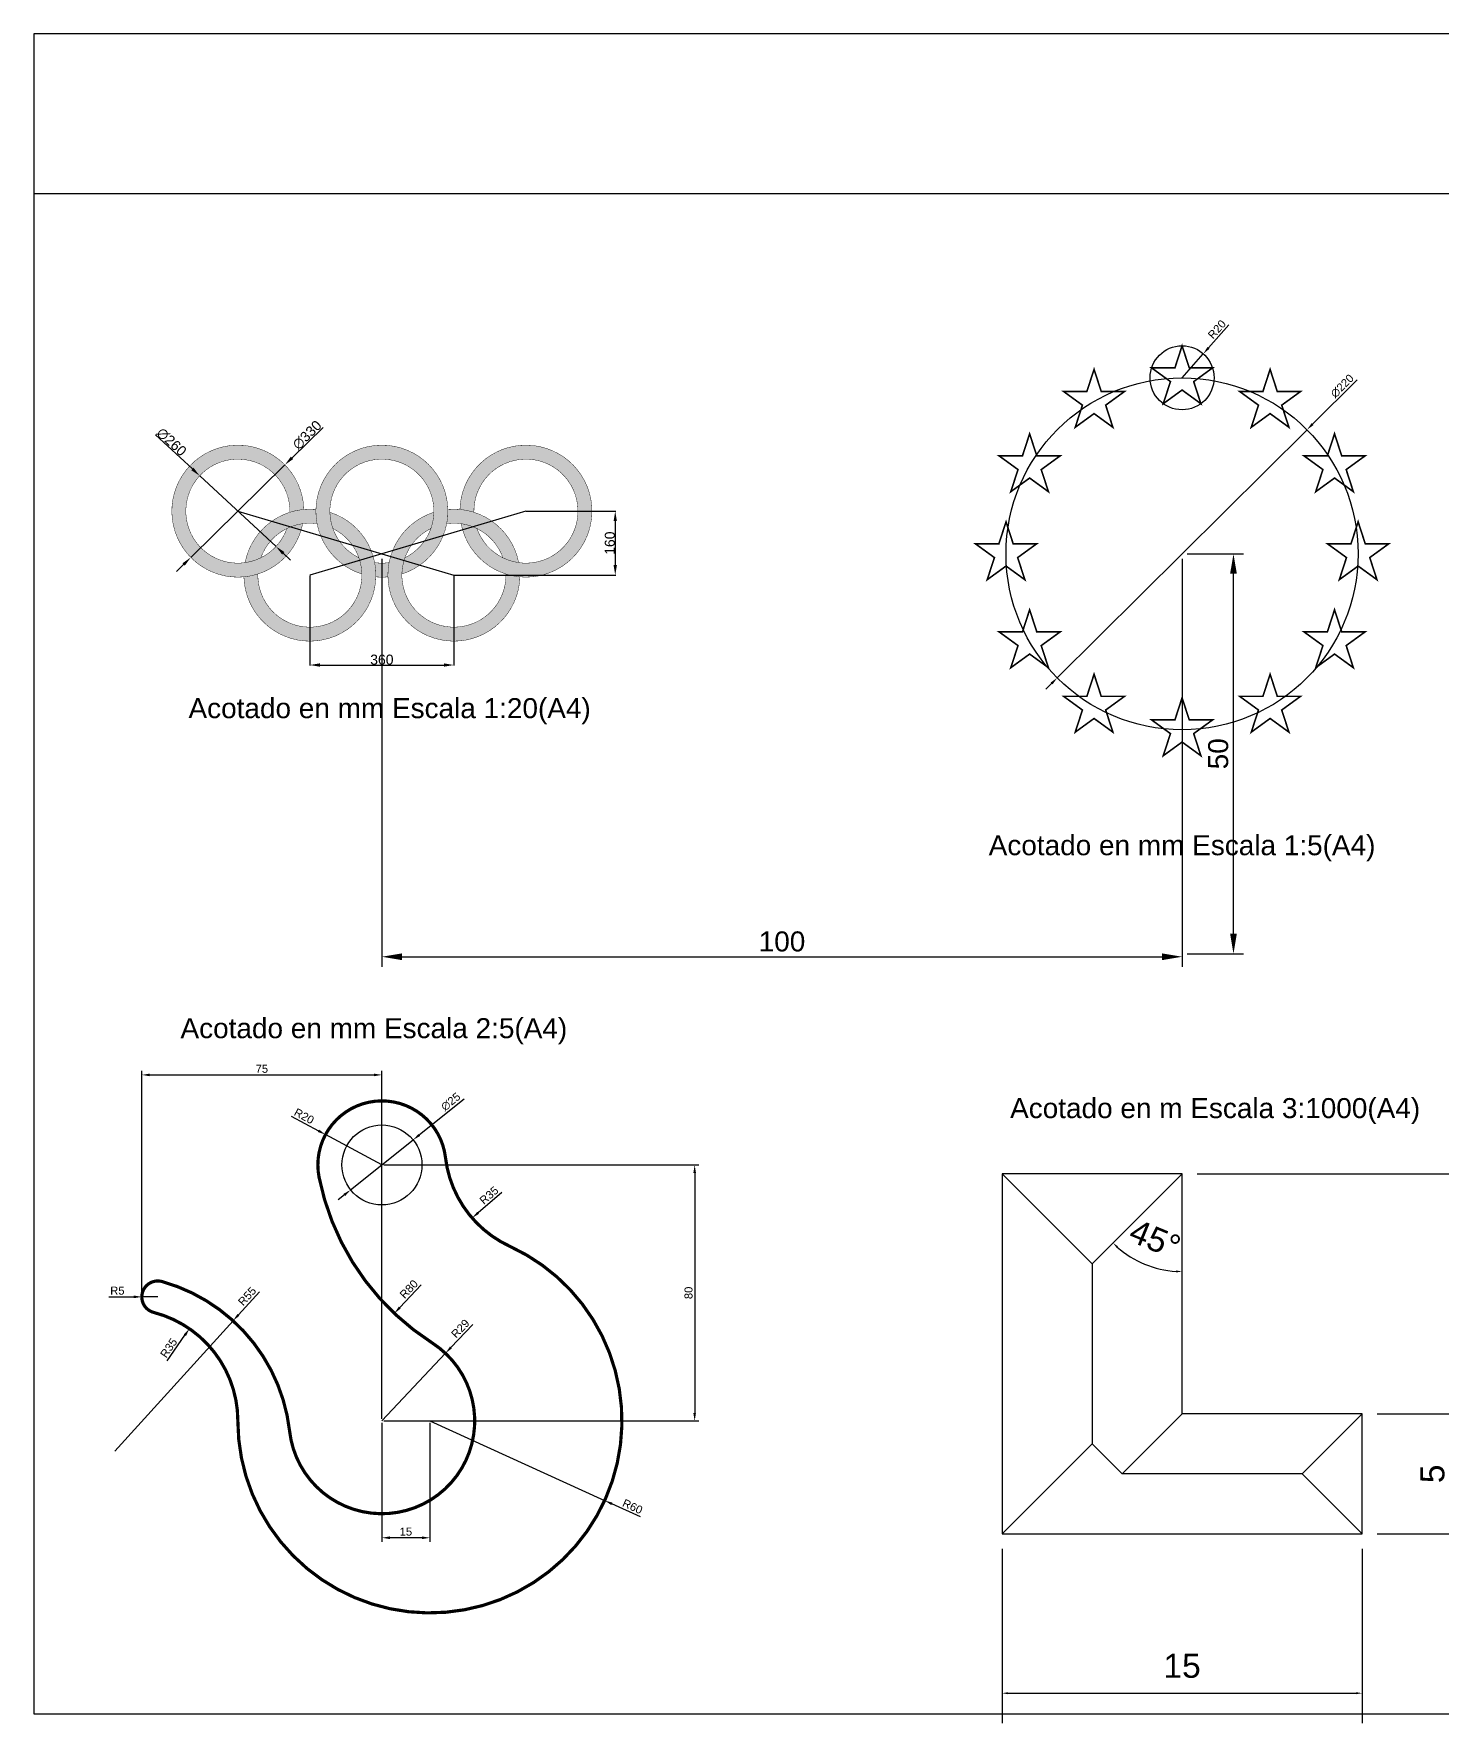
# Model space of a CAD drawing. Header units: millimetres. Extents: x 1898 to 2195, y 1137 to 1348.
# Drawn here: x 1897.7 to 2073.7, y 1136.6 to 1347.7 of the extents above; entities that cross this region are included whole.
import ezdxf

# ---------------------------------------------------------------- set-up
doc = ezdxf.new("R2010")
doc.units = ezdxf.units.MM
doc.layers.add('cotas', color=252, linetype='Continuous')
doc.styles.get("Standard").update_dxf_attribs({"font": 'arial.ttf'})
doc.dimstyles.new('ISO-25', dxfattribs={"dimtxt": 2.5, "dimasz": 2.5, "dimexe": 1.25, "dimexo": 0.625, "dimtad": 1, "dimtxsty": 'Standard', "dimcen": 2.5, "dimadec": 0, "dimazin": 0, "dimtfac": 1, "dimtmove": 0, "dimatfit": 3, "dimfxl": 1, "dimarcsym": 0})

# ---------------------------------------------------------------- blocks, each defined once
blk = doc.blocks.new('*D133')
at = {"layer": 'cotas', "color": 0, "lineweight": -2, "transparency": 16777216}
for p, q in [((3111.8, 1485.6), (3099.2, 1471.2)), ((3082.6, 1452.4), (3095.9, 1467.4))]:
    blk.add_line(p, q, dxfattribs=at)
at = {"layer": 'cotas', "color": 0, "transparency": 16777216}
blk.add_solid([(3098.5, 1471.7), (3099.8, 1470.6), (3095.9, 1467.4)], dxfattribs=at)
at = {"layer": 'Defpoints', "color": 0, "transparency": 16777216}
for p in [(3095.9, 1467.4), (3082.6, 1452.4)]:
    blk.add_point(p, dxfattribs=at)
at = {"layer": 'cotas', "color": 0, "transparency": 16777216, "insert": (3104.4, 1482.7), "char_height": 5, "attachment_point": 5, "rotation": 48.644}
blk.add_mtext('R20', dxfattribs=at)
blk = doc.blocks.new('*D134')
at = {"layer": 'cotas', "color": 0, "lineweight": -2, "transparency": 16777216}
for p, q in [((3192, 1451.2), (3164.2, 1423.5)), ((3004.6, 1264.9), (3160.7, 1420)), ((3001.1, 1261.4), (2997.5, 1257.8))]:
    blk.add_line(p, q, dxfattribs=at)
at = {"layer": 'cotas', "color": 0, "transparency": 16777216}
for points in [[(3163.6, 1424.1), (3164.8, 1422.9), (3160.7, 1420)], [(3000.5, 1262), (3001.7, 1260.8), (3004.6, 1264.9)]]:
    blk.add_solid(points, dxfattribs=at)
at = {"layer": 'Defpoints', "color": 0, "transparency": 16777216}
for p in [(3160.7, 1420), (3004.6, 1264.9)]:
    blk.add_point(p, dxfattribs=at)
at = {"layer": 'cotas', "color": 0, "transparency": 16777216, "insert": (3182.7, 1447.3), "char_height": 5, "attachment_point": 5, "rotation": 44.824}
blk.add_mtext('∅220', dxfattribs=at)
blk = doc.blocks.new('*D98')
at = {"layer": 'cotas', "color": 0, "lineweight": -2, "transparency": 16777216}
for p, q in [((2173.1, 1793.4), (2397, 1793.4)), ((2395.7, 1768.4), (2395.7, 1658.4)), ((1993.1, 1633.4), (2397, 1633.4))]:
    blk.add_line(p, q, dxfattribs=at)
at = {"layer": 'cotas', "color": 0, "transparency": 16777216}
for points in [[(2391.5, 1768.4), (2399.9, 1768.4), (2395.7, 1793.4)], [(2391.5, 1658.4), (2399.9, 1658.4), (2395.7, 1633.4)]]:
    blk.add_solid(points, dxfattribs=at)
at = {"layer": 'Defpoints', "color": 0, "transparency": 16777216}
for p in [(2172.4, 1793.4), (1992.4, 1633.4), (2395.7, 1633.4)]:
    blk.add_point(p, dxfattribs=at)
at = {"layer": 'cotas', "color": 0, "transparency": 16777216, "insert": (2382.3, 1713.4), "char_height": 25, "attachment_point": 5, "rotation": 90}
blk.add_mtext('160', dxfattribs=at)
blk = doc.blocks.new('*D99')
at = {"layer": 'cotas', "color": 0, "lineweight": -2, "transparency": 16777216}
for p, q in [((1632.4, 1632.8), (1632.4, 1407.5)), ((1992.4, 1632.8), (1992.4, 1407.5)), ((1657.4, 1408.7), (1967.4, 1408.7))]:
    blk.add_line(p, q, dxfattribs=at)
at = {"layer": 'cotas', "color": 0, "transparency": 16777216}
for points in [[(1657.4, 1412.9), (1657.4, 1404.6), (1632.4, 1408.7)], [(1967.4, 1412.9), (1967.4, 1404.6), (1992.4, 1408.7)]]:
    blk.add_solid(points, dxfattribs=at)
at = {"layer": 'Defpoints', "color": 0, "transparency": 16777216}
for p in [(1632.4, 1633.4), (1992.4, 1633.4), (1992.4, 1408.7)]:
    blk.add_point(p, dxfattribs=at)
at = {"layer": 'cotas', "color": 0, "transparency": 16777216, "insert": (1812.4, 1422.1), "char_height": 25, "attachment_point": 5}
blk.add_mtext('360', dxfattribs=at)
blk = doc.blocks.new('*D100')
at = {"layer": 'cotas', "color": 0, "lineweight": -2, "transparency": 16777216}
for p, q in [((1246.5, 1984.4), (1338.8, 1898.8)), ((1547.8, 1705), (1357.1, 1881.8)), ((1566.1, 1688), (1584.4, 1671.1))]:
    blk.add_line(p, q, dxfattribs=at)
at = {"layer": 'cotas', "color": 0, "transparency": 16777216}
for points in [[(1341.6, 1901.9), (1335.9, 1895.8), (1357.1, 1881.8)], [(1568.9, 1691.1), (1563.3, 1685), (1547.8, 1705)]]:
    blk.add_solid(points, dxfattribs=at)
at = {"layer": 'Defpoints', "color": 0, "transparency": 16777216}
for p in [(1357.1, 1881.8), (1547.8, 1705)]:
    blk.add_point(p, dxfattribs=at)
at = {"layer": 'cotas', "color": 0, "transparency": 16777216, "insert": (1286.7, 1966.3), "char_height": 25, "attachment_point": 5, "rotation": 317.1618}
blk.add_mtext('∅260', dxfattribs=at)
blk = doc.blocks.new('*D101')
at = {"layer": 'cotas', "color": 0, "lineweight": -2, "transparency": 16777216}
for p, q in [((1665.3, 2002.9), (1587.9, 1926.7)), ((1334.8, 1677.7), (1570, 1909.2)), ((1317, 1660.2), (1299.2, 1642.6))]:
    blk.add_line(p, q, dxfattribs=at)
at = {"layer": 'cotas', "color": 0, "transparency": 16777216}
for points in [[(1584.9, 1929.7), (1590.8, 1923.7), (1570, 1909.2)], [(1314.1, 1663.1), (1319.9, 1657.2), (1334.8, 1677.7)]]:
    blk.add_solid(points, dxfattribs=at)
at = {"layer": 'Defpoints', "color": 0, "transparency": 16777216}
for p in [(1570, 1909.2), (1334.8, 1677.7)]:
    blk.add_point(p, dxfattribs=at)
at = {"layer": 'cotas', "color": 0, "transparency": 16777216, "insert": (1625.6, 1983.6), "char_height": 25, "attachment_point": 5, "rotation": 44.5439}
blk.add_mtext('∅330', dxfattribs=at)
blk = doc.blocks.new('*D91')
at = {"layer": 'cotas', "color": 0, "lineweight": -2, "transparency": 16777216}
for p, q in [((2261.274, 1250.764), (2265.966, 1250.764)), ((2264.716, 1250.514), (2264.716, 1246.014)), ((2261.274, 1245.764), (2265.966, 1245.764))]:
    blk.add_line(p, q, dxfattribs=at)
at = {"layer": 'cotas', "color": 0, "transparency": 16777216}
for points in [[(2264.675, 1250.514), (2264.758, 1250.514), (2264.716, 1250.764)], [(2264.675, 1246.014), (2264.758, 1246.014), (2264.716, 1245.764)]]:
    blk.add_solid(points, dxfattribs=at)
at = {"layer": 'Defpoints', "color": 0, "transparency": 16777216}
for p in [(2260.649, 1250.764), (2260.649, 1245.764), (2264.716, 1245.764)]:
    blk.add_point(p, dxfattribs=at)
at = {"layer": 'cotas', "color": 0, "transparency": 16777216, "insert": (2263.583, 1248.264), "char_height": 1, "attachment_point": 5, "rotation": 90}
blk.add_mtext('5', dxfattribs=at)
blk = doc.blocks.new('*D92')
at = {"layer": 'cotas', "color": 0, "lineweight": -2, "transparency": 16777216}
for p, q in [((2253.774, 1260.764), (2271.755, 1260.764)), ((2270.505, 1246.014), (2270.505, 1260.514)), ((2261.274, 1245.764), (2271.755, 1245.764))]:
    blk.add_line(p, q, dxfattribs=at)
at = {"layer": 'cotas', "color": 0, "transparency": 16777216}
for points in [[(2270.464, 1260.514), (2270.547, 1260.514), (2270.505, 1260.764)], [(2270.464, 1246.014), (2270.547, 1246.014), (2270.505, 1245.764)]]:
    blk.add_solid(points, dxfattribs=at)
at = {"layer": 'Defpoints', "color": 0, "transparency": 16777216}
for p in [(2253.149, 1260.764), (2270.505, 1260.764), (2260.649, 1245.764)]:
    blk.add_point(p, dxfattribs=at)
at = {"layer": 'cotas', "color": 0, "transparency": 16777216, "insert": (2269.37, 1253.264), "char_height": 1, "attachment_point": 5, "rotation": 90}
blk.add_mtext('15', dxfattribs=at)
blk = doc.blocks.new('*D93')
at = {"layer": 'cotas', "color": 0, "lineweight": -2, "transparency": 16777216}
for p, q in [((2245.649, 1245.139), (2245.649, 1237.875)), ((2260.649, 1245.139), (2260.649, 1237.875)), ((2245.899, 1239.125), (2260.399, 1239.125))]:
    blk.add_line(p, q, dxfattribs=at)
at = {"layer": 'cotas', "color": 0, "transparency": 16777216}
for points in [[(2245.899, 1239.167), (2245.899, 1239.083), (2245.649, 1239.125)], [(2260.399, 1239.167), (2260.399, 1239.083), (2260.649, 1239.125)]]:
    blk.add_solid(points, dxfattribs=at)
at = {"layer": 'Defpoints', "color": 0, "transparency": 16777216}
for p in [(2245.649, 1245.764), (2260.649, 1245.764), (2260.649, 1239.125)]:
    blk.add_point(p, dxfattribs=at)
at = {"layer": 'cotas', "color": 0, "transparency": 16777216, "insert": (2253.149, 1240.261), "char_height": 1, "attachment_point": 5}
blk.add_mtext('15', dxfattribs=at)
blk = doc.blocks.new('*D94')
at = {"layer": 'cotas', "color": 0, "lineweight": -2, "transparency": 16777216}
blk.add_arc((2253.149, 1260.764), 4.073, 228.51693, 266.48307, dxfattribs=at)
at = {"layer": 'cotas', "color": 0, "transparency": 16777216}
for points in [[(2250.423, 1257.682), (2250.48, 1257.743), (2250.269, 1257.884)], [(2252.901, 1256.74), (2252.898, 1256.657), (2253.149, 1256.691)]]:
    blk.add_solid(points, dxfattribs=at)
at = {"layer": 'Defpoints', "color": 0, "transparency": 16777216}
for p in [(2253.149, 1260.764), (2253.149, 1260.764), (2251.113, 1257.236), (2249.399, 1257.014), (2253.149, 1250.764)]:
    blk.add_point(p, dxfattribs=at)
at = {"layer": 'cotas', "color": 0, "transparency": 16777216, "insert": (2252.024, 1258.048), "char_height": 1, "attachment_point": 5, "rotation": 337.5}
blk.add_mtext('45°', dxfattribs=at)
blk = doc.blocks.new('*D107')
at = {"layer": 'cotas', "color": 0, "lineweight": -2, "transparency": 16777216}
for p, q in [((3102.07, 1978.48), (3200.42, 1978.48)), ((3199.17, 1975.98), (3199.17, 1900.98)), ((3102.07, 1898.48), (3200.42, 1898.48))]:
    blk.add_line(p, q, dxfattribs=at)
at = {"layer": 'cotas', "color": 0, "transparency": 16777216}
for points in [[(3198.75, 1975.98), (3199.58, 1975.98), (3199.17, 1978.48)], [(3198.75, 1900.98), (3199.58, 1900.98), (3199.17, 1898.48)]]:
    blk.add_solid(points, dxfattribs=at)
at = {"layer": 'Defpoints', "color": 0, "transparency": 16777216}
for p in [(3101.45, 1978.48), (3101.45, 1898.48), (3199.17, 1898.48)]:
    blk.add_point(p, dxfattribs=at)
at = {"layer": 'cotas', "color": 0, "transparency": 16777216, "insert": (3197.26, 1938.48), "char_height": 2.5, "attachment_point": 5, "rotation": 90}
blk.add_mtext('80', dxfattribs=at)
blk = doc.blocks.new('*D108')
at = {"layer": 'cotas', "color": 0, "lineweight": -2, "transparency": 16777216}
for p, q in [((3101.45, 1897.85), (3101.45, 1860.71)), ((3116.45, 1897.85), (3116.45, 1860.71)), ((3113.95, 1861.96), (3103.95, 1861.96))]:
    blk.add_line(p, q, dxfattribs=at)
at = {"layer": 'cotas', "color": 0, "transparency": 16777216}
for points in [[(3103.95, 1862.38), (3103.95, 1861.54), (3101.45, 1861.96)], [(3113.95, 1862.38), (3113.95, 1861.54), (3116.45, 1861.96)]]:
    blk.add_solid(points, dxfattribs=at)
at = {"layer": 'Defpoints', "color": 0, "transparency": 16777216}
for p in [(3101.45, 1898.48), (3116.45, 1898.48), (3101.45, 1861.96)]:
    blk.add_point(p, dxfattribs=at)
at = {"layer": 'cotas', "color": 0, "transparency": 16777216, "insert": (3108.95, 1863.86), "char_height": 2.5, "attachment_point": 5}
blk.add_mtext('15', dxfattribs=at)
blk = doc.blocks.new('*D109')
at = {"layer": 'cotas', "color": 0, "lineweight": -2, "transparency": 16777216}
for p, q in [((3026.45, 1937.83), (3026.45, 2007.85)), ((3028.95, 2006.6), (3098.95, 2006.6)), ((3101.45, 1899.1), (3101.45, 2007.85))]:
    blk.add_line(p, q, dxfattribs=at)
at = {"layer": 'cotas', "color": 0, "transparency": 16777216}
for points in [[(3028.95, 2007.01), (3028.95, 2006.18), (3026.45, 2006.6)], [(3098.95, 2007.01), (3098.95, 2006.18), (3101.45, 2006.6)]]:
    blk.add_solid(points, dxfattribs=at)
at = {"layer": 'Defpoints', "color": 0, "transparency": 16777216}
for p in [(3101.45, 2006.6), (3026.45, 1937.21), (3101.45, 1898.48)]:
    blk.add_point(p, dxfattribs=at)
at = {"layer": 'cotas', "color": 0, "transparency": 16777216, "insert": (3063.95, 2008.49), "char_height": 2.5, "attachment_point": 5}
blk.add_mtext('75', dxfattribs=at)
blk = doc.blocks.new('*D110')
at = {"layer": 'cotas', "color": 0, "lineweight": -2, "transparency": 16777216}
for p, q in [((3129.82, 1928.65), (3123.03, 1921.42)), ((3101.45, 1898.48), (3121.31, 1919.6))]:
    blk.add_line(p, q, dxfattribs=at)
at = {"layer": 'cotas', "color": 0, "transparency": 16777216}
blk.add_solid([(3122.72, 1921.71), (3123.33, 1921.14), (3121.31, 1919.6)], dxfattribs=at)
at = {"layer": 'Defpoints', "color": 0, "transparency": 16777216}
for p in [(3121.31, 1919.6), (3101.45, 1898.48)]:
    blk.add_point(p, dxfattribs=at)
at = {"layer": 'cotas', "color": 0, "transparency": 16777216, "insert": (3125.96, 1927.32), "char_height": 2.5, "attachment_point": 5, "rotation": 46.7591}
blk.add_mtext('R29', dxfattribs=at)
blk = doc.blocks.new('*D111')
at = {"layer": 'cotas', "color": 0, "lineweight": -2, "transparency": 16777216}
for p, q in [((3116.45, 1898.48), (3171.04, 1873.59)), ((3182.25, 1868.48), (3173.32, 1872.55))]:
    blk.add_line(p, q, dxfattribs=at)
at = {"layer": 'cotas', "color": 0, "transparency": 16777216}
blk.add_solid([(3173.49, 1872.93), (3173.14, 1872.17), (3171.04, 1873.59)], dxfattribs=at)
at = {"layer": 'Defpoints', "color": 0, "transparency": 16777216}
for p in [(3116.45, 1898.48), (3171.04, 1873.59)]:
    blk.add_point(p, dxfattribs=at)
at = {"layer": 'cotas', "color": 0, "transparency": 16777216, "insert": (3179.76, 1871.71), "char_height": 2.5, "attachment_point": 5, "rotation": 335.4955}
blk.add_mtext('R60', dxfattribs=at)
blk = doc.blocks.new('*D112')
at = {"layer": 'cotas', "color": 0, "lineweight": -2, "transparency": 16777216}
blk.add_line((3113.73, 1940.96), (3107.06, 1933.9), dxfattribs=at)
at = {"layer": 'cotas', "color": 0, "transparency": 16777216}
blk.add_solid([(3106.75, 1934.19), (3107.36, 1933.61), (3105.34, 1932.08)], dxfattribs=at)
at = {"layer": 'Defpoints', "color": 0, "transparency": 16777216}
for p in [(3160.28, 1990.23), (3105.34, 1932.08)]:
    blk.add_point(p, dxfattribs=at)
at = {"layer": 'cotas', "color": 0, "transparency": 16777216, "insert": (3109.87, 1939.65), "char_height": 2.5, "attachment_point": 5, "rotation": 46.6239}
blk.add_mtext('R80', dxfattribs=at)
blk = doc.blocks.new('*D113')
at = {"layer": 'cotas', "color": 0, "lineweight": -2, "transparency": 16777216}
blk.add_line((3138.89, 1969.9), (3131.53, 1963.52), dxfattribs=at)
at = {"layer": 'cotas', "color": 0, "transparency": 16777216}
blk.add_solid([(3131.26, 1963.83), (3131.8, 1963.2), (3129.64, 1961.88)], dxfattribs=at)
at = {"layer": 'Defpoints', "color": 0, "transparency": 16777216}
for p in [(3156.08, 1984.81), (3129.64, 1961.88)]:
    blk.add_point(p, dxfattribs=at)
at = {"layer": 'cotas', "color": 0, "transparency": 16777216, "insert": (3134.91, 1968.96), "char_height": 2.5, "attachment_point": 5, "rotation": 40.9438}
blk.add_mtext('R35', dxfattribs=at)
blk = doc.blocks.new('*D114')
at = {"layer": 'cotas', "color": 0, "lineweight": -2, "transparency": 16777216}
blk.add_line((3034.37, 1917.21), (3039.9, 1925.23), dxfattribs=at)
at = {"layer": 'cotas', "color": 0, "transparency": 16777216}
blk.add_solid([(3039.56, 1925.46), (3040.24, 1924.99), (3041.32, 1927.29)], dxfattribs=at)
at = {"layer": 'Defpoints', "color": 0, "transparency": 16777216}
for p in [(3041.32, 1927.29), (3021.45, 1898.48)]:
    blk.add_point(p, dxfattribs=at)
at = {"layer": 'cotas', "color": 0, "transparency": 16777216, "insert": (3034.86, 1921.27), "char_height": 2.5, "attachment_point": 5, "rotation": 55.4001}
blk.add_mtext('R35', dxfattribs=at)
blk = doc.blocks.new('*D115')
at = {"layer": 'cotas', "color": 0, "lineweight": -2, "transparency": 16777216}
for p, q in [((3063.18, 1938.83), (3056.63, 1931.62)), ((3017.98, 1889.05), (3054.95, 1929.77))]:
    blk.add_line(p, q, dxfattribs=at)
at = {"layer": 'cotas', "color": 0, "transparency": 16777216}
blk.add_solid([(3056.33, 1931.9), (3056.94, 1931.34), (3054.95, 1929.77)], dxfattribs=at)
at = {"layer": 'Defpoints', "color": 0, "transparency": 16777216}
for p in [(3054.95, 1929.77), (3017.98, 1889.05)]:
    blk.add_point(p, dxfattribs=at)
at = {"layer": 'cotas', "color": 0, "transparency": 16777216, "insert": (3059.35, 1937.43), "char_height": 2.5, "attachment_point": 5, "rotation": 47.7547}
blk.add_mtext('R55', dxfattribs=at)
blk = doc.blocks.new('*D116')
at = {"layer": 'cotas', "color": 0, "lineweight": -2, "transparency": 16777216}
for p, q in [((3016.15, 1937.29), (3023.95, 1937.25)), ((3031.45, 1937.21), (3026.45, 1937.23))]:
    blk.add_line(p, q, dxfattribs=at)
at = {"layer": 'cotas', "color": 0, "transparency": 16777216}
blk.add_solid([(3023.95, 1937.66), (3023.94, 1936.83), (3026.45, 1937.23)], dxfattribs=at)
at = {"layer": 'Defpoints', "color": 0, "transparency": 16777216}
for p in [(3026.45, 1937.23), (3031.45, 1937.21)]:
    blk.add_point(p, dxfattribs=at)
at = {"layer": 'cotas', "color": 0, "transparency": 16777216, "insert": (3018.81, 1939.17), "char_height": 2.5, "attachment_point": 5, "rotation": 359.6859}
blk.add_mtext('R5', dxfattribs=at)
blk = doc.blocks.new('*D117')
at = {"layer": 'cotas', "color": 0, "lineweight": -2, "transparency": 16777216}
for p, q in [((3127.15, 1999.04), (3113.16, 1987.85)), ((3091.69, 1970.67), (3111.21, 1986.28)), ((3089.73, 1969.1), (3087.78, 1967.54))]:
    blk.add_line(p, q, dxfattribs=at)
at = {"layer": 'cotas', "color": 0, "transparency": 16777216}
for points in [[(3112.9, 1988.17), (3113.42, 1987.52), (3111.21, 1986.28)], [(3089.47, 1969.43), (3089.99, 1968.78), (3091.69, 1970.67)]]:
    blk.add_solid(points, dxfattribs=at)
at = {"layer": 'Defpoints', "color": 0, "transparency": 16777216}
for p in [(3111.21, 1986.28), (3091.69, 1970.67)]:
    blk.add_point(p, dxfattribs=at)
at = {"layer": 'cotas', "color": 0, "transparency": 16777216, "insert": (3122.96, 1998.21), "char_height": 2.5, "attachment_point": 5, "rotation": 38.6629}
blk.add_mtext('∅25', dxfattribs=at)
blk = doc.blocks.new('*D118')
at = {"layer": 'cotas', "color": 0, "lineweight": -2, "transparency": 16777216}
for p, q in [((3073.08, 1993.74), (3081.63, 1989.13)), ((3101.45, 1978.48), (3083.83, 1987.95))]:
    blk.add_line(p, q, dxfattribs=at)
at = {"layer": 'cotas', "color": 0, "transparency": 16777216}
blk.add_solid([(3081.83, 1989.5), (3081.43, 1988.77), (3083.83, 1987.95)], dxfattribs=at)
at = {"layer": 'Defpoints', "color": 0, "transparency": 16777216}
for p in [(3083.83, 1987.95), (3101.45, 1978.48)]:
    blk.add_point(p, dxfattribs=at)
at = {"layer": 'cotas', "color": 0, "transparency": 16777216, "insert": (3077.15, 1993.7), "char_height": 2.5, "attachment_point": 5, "rotation": 331.7219}
blk.add_mtext('R20', dxfattribs=at)
blk = doc.blocks.new('*D95')
at = {"color": 0, "lineweight": -2, "transparency": 16777216}
for p, q in [((1941.19, 1282.11), (1941.19, 1231.12)), ((2041.19, 1282.11), (2041.19, 1231.12)), ((1943.69, 1232.37), (2038.69, 1232.37))]:
    blk.add_line(p, q, dxfattribs=at)
at = {"color": 0, "transparency": 16777216}
for points in [[(1943.69, 1232.79), (1943.69, 1231.95), (1941.19, 1232.37)], [(2038.69, 1232.79), (2038.69, 1231.95), (2041.19, 1232.37)]]:
    blk.add_solid(points, dxfattribs=at)
at = {"layer": 'Defpoints', "color": 0, "transparency": 16777216}
for p in [(1941.19, 1282.74), (2041.19, 1282.74), (2041.19, 1232.37)]:
    blk.add_point(p, dxfattribs=at)
at = {"color": 0, "transparency": 16777216, "insert": (1991.19, 1234.27), "char_height": 2.5, "attachment_point": 5}
blk.add_mtext('100', dxfattribs=at)
blk = doc.blocks.new('*D96')
at = {"color": 0, "lineweight": -2, "transparency": 16777216}
for p, q in [((2041.81, 1282.74), (2048.86, 1282.74)), ((2047.61, 1235.24), (2047.61, 1280.24)), ((2041.81, 1232.74), (2048.86, 1232.74))]:
    blk.add_line(p, q, dxfattribs=at)
at = {"color": 0, "transparency": 16777216}
for points in [[(2047.19, 1280.24), (2048.03, 1280.24), (2047.61, 1282.74)], [(2047.19, 1235.24), (2048.03, 1235.24), (2047.61, 1232.74)]]:
    blk.add_solid(points, dxfattribs=at)
at = {"layer": 'Defpoints', "color": 0, "transparency": 16777216}
for p in [(2041.19, 1282.74), (2047.61, 1282.74), (2041.19, 1232.74)]:
    blk.add_point(p, dxfattribs=at)
at = {"color": 0, "transparency": 16777216, "insert": (2045.71, 1257.74), "char_height": 2.5, "attachment_point": 5, "rotation": 90}
blk.add_mtext('50', dxfattribs=at)
blk = doc.blocks.new('banderaue')
at = {"const_width": 1}
for points in [[(3082.638, 1472.426), (3078.147, 1458.607), (3063.617, 1458.607), (3075.372, 1450.066), (3070.882, 1436.246), (3082.638, 1444.787), (3094.393, 1436.246), (3089.903, 1450.066), (3101.659, 1458.607), (3087.128, 1458.607), (3082.638, 1472.426)], [(3027.638, 1457.689), (3023.147, 1443.869), (3008.617, 1443.869), (3020.372, 1435.328), (3015.882, 1421.509), (3027.638, 1430.05), (3039.393, 1421.509), (3034.903, 1435.328), (3046.659, 1443.869), (3032.128, 1443.869), (3027.638, 1457.689)], [(3137.638, 1457.689), (3133.147, 1443.869), (3118.617, 1443.869), (3130.372, 1435.328), (3125.882, 1421.509), (3137.638, 1430.05), (3149.393, 1421.509), (3144.903, 1435.328), (3156.659, 1443.869), (3142.128, 1443.869), (3137.638, 1457.689)], [(2987.375, 1417.426), (2982.885, 1403.607), (2968.354, 1403.607), (2980.11, 1395.066), (2975.619, 1381.246), (2987.375, 1389.787), (2999.131, 1381.246), (2994.64, 1395.066), (3006.396, 1403.607), (2991.865, 1403.607), (2987.375, 1417.426)], [(3177.901, 1417.426), (3173.41, 1403.607), (3158.879, 1403.607), (3170.635, 1395.066), (3166.145, 1381.246), (3177.901, 1389.787), (3189.656, 1381.246), (3185.166, 1395.066), (3196.922, 1403.607), (3182.391, 1403.607), (3177.901, 1417.426)], [(2972.638, 1362.426), (2968.147, 1348.607), (2953.617, 1348.607), (2965.372, 1340.066), (2960.882, 1326.246), (2972.638, 1334.787), (2984.393, 1326.246), (2979.903, 1340.066), (2991.659, 1348.607), (2977.128, 1348.607), (2972.638, 1362.426)], [(3192.638, 1362.426), (3188.147, 1348.607), (3173.617, 1348.607), (3185.372, 1340.066), (3180.882, 1326.246), (3192.638, 1334.787), (3204.393, 1326.246), (3199.903, 1340.066), (3211.659, 1348.607), (3197.128, 1348.607), (3192.638, 1362.426)], [(2987.375, 1307.426), (2982.885, 1293.607), (2968.354, 1293.607), (2980.11, 1285.066), (2975.619, 1271.246), (2987.375, 1279.787), (2999.131, 1271.246), (2994.64, 1285.066), (3006.396, 1293.607), (2991.865, 1293.607), (2987.375, 1307.426)], [(3177.901, 1307.426), (3173.41, 1293.607), (3158.879, 1293.607), (3170.635, 1285.066), (3166.145, 1271.246), (3177.901, 1279.787), (3189.656, 1271.246), (3185.166, 1285.066), (3196.922, 1293.607), (3182.391, 1293.607), (3177.901, 1307.426)], [(3027.638, 1267.163), (3023.147, 1253.344), (3008.617, 1253.344), (3020.372, 1244.803), (3015.882, 1230.983), (3027.638, 1239.524), (3039.393, 1230.983), (3034.903, 1244.803), (3046.659, 1253.344), (3032.128, 1253.344), (3027.638, 1267.163)], [(3137.638, 1267.163), (3133.147, 1253.344), (3118.617, 1253.344), (3130.372, 1244.803), (3125.882, 1230.983), (3137.638, 1239.524), (3149.393, 1230.983), (3144.903, 1244.803), (3156.659, 1253.344), (3142.128, 1253.344), (3137.638, 1267.163)], [(3082.638, 1252.426), (3078.147, 1238.607), (3063.617, 1238.607), (3075.372, 1230.066), (3070.882, 1216.246), (3082.638, 1224.787), (3094.393, 1216.246), (3089.903, 1230.066), (3101.659, 1238.607), (3087.128, 1238.607), (3082.638, 1252.426)]]:
    blk.add_lwpolyline(points, dxfattribs=at)
at = {"layer": 'cotas'}
for centre, radius in [((3082.638, 1452.426), 20), ((3082.638, 1342.426), 110)]:
    blk.add_circle(centre, radius, dxfattribs=at)
dim = blk.add_radius_dim(center=(3082.638, 1452.426), mpoint=(3095.852, 1467.439), dimstyle='ISO-25', dxfattribs=at)
dim.commit()
dim.dimension.update_dxf_attribs({"geometry": '*D133', "text_midpoint": (3104.384, 1482.697)})
dim = blk.add_diameter_dim_2p(p1=(3004.617, 1264.884), p2=(3160.658, 1419.969), dimstyle='ISO-25', dxfattribs=at)
dim.commit()
dim.dimension.update_dxf_attribs({"geometry": '*D134', "text_midpoint": (3185.4, 1444.559), "dimtype": 163})
blk = doc.blocks.new('aros')
h = blk.add_hatch(color=4)
h.dxf.hatch_style = 1
h.paths.add_polyline_path([(1614.453, 1762.187, 0.07991064), (1574.986, 1750.053, -12.51397848), (1582.41, 1790.67, -0.05422319), (1617.383, 1797.749, 18.4422942)])
at = {"true_color": 0x636466}
h = blk.add_hatch(color=251, dxfattribs=at)
h.dxf.hatch_style = 1
h.paths.add_polyline_path([(1762.41, 1636.205, 0.07991064), (1754.986, 1676.822, -4.29247622), (1869.892, 1676.822, 0.07991064), (1862.469, 1636.205, 6.44085445)])
h.paths.add_polyline_path([(1830.426, 1664.688, -0.06951257), (1794.453, 1664.688, -0.05422319), (1797.383, 1629.126, 0.04572066), (1827.496, 1629.126, -0.05422319)])
at = {"true_color": 0xed1f24}
h = blk.add_hatch(color=240, dxfattribs=at)
h.dxf.hatch_style = 1
h.paths.add_polyline_path([(2007.496, 1797.749, -0.05422319), (2042.469, 1790.67, -12.51397848), (2049.892, 1750.053, 0.07991064), (2010.426, 1762.187, 18.4422942)])
at = {"true_color": 0xf1eb1f}
h = blk.add_hatch(color=2, dxfattribs=at)
h.dxf.hatch_style = 1
h.paths.add_polyline_path([(1502.469, 1636.205, -0.05422319), (1467.496, 1629.126, 1.93854766), (1682.469, 1790.67, 0.07991064), (1689.892, 1750.053, -1.82260361)])
h.paths.add_polyline_path([(1470.426, 1664.688, 0.07991064), (1509.892, 1676.822, -0.35636714), (1650.426, 1762.187, -0.05422319), (1647.496, 1797.749, 0.38545708)])
at = {"true_color": 0x139b48}
h = blk.add_hatch(color=114, dxfattribs=at)
h.dxf.hatch_style = 1
h.paths.add_polyline_path([(2114.986, 1676.822, 0.07991064), (2154.453, 1664.688, 0.38545708), (1977.383, 1797.749, -0.05422319), (1974.453, 1762.187, -0.35636714)])
h.paths.add_polyline_path([(2157.383, 1629.126, -0.05422319), (2122.41, 1636.205, -1.82260361), (1934.986, 1750.053, 0.07991064), (1942.41, 1790.67, 1.93854766)])
at = {"const_width": 1}
for points in [[(1617.383, 1797.749, 18.4422942), (1614.453, 1762.187)], [(2010.426, 1762.187, 18.4422942), (2007.496, 1797.749)], [(1582.41, 1790.67, 12.51397848), (1574.986, 1750.053)], [(1869.892, 1676.822, 4.29247622), (1754.986, 1676.822)], [(2049.892, 1750.053, 12.51397848), (2042.469, 1790.67)], [(1467.496, 1629.126, 1.93854766), (1682.469, 1790.67)], [(1647.496, 1797.749, 0.38545708), (1470.426, 1664.688)], [(1942.41, 1790.67, 1.93854766), (2157.383, 1629.126)], [(2154.453, 1664.688, 0.38545708), (1977.383, 1797.749)], [(1502.469, 1636.205, 1.82260361), (1689.892, 1750.053)], [(1650.426, 1762.187, 0.35636714), (1509.892, 1676.822)], [(1934.986, 1750.053, 1.82260361), (2122.41, 1636.205)], [(2114.986, 1676.822, 0.35636714), (1974.453, 1762.187)], [(1794.453, 1664.688, 0.06951257), (1830.426, 1664.688)], [(1797.383, 1629.126, 0.04572066), (1827.496, 1629.126)]]:
    blk.add_lwpolyline(points, format="xyb", dxfattribs=at)
at = {"lineweight": 100, "const_width": 1}
blk.add_lwpolyline([(1862.469, 1636.205, 6.44085445), (1762.41, 1636.205)], format="xyb", dxfattribs=at)
at = {"layer": 'cotas'}
for p, q in [((1452.439, 1793.438), (1992.439, 1633.438)), ((2172.439, 1793.438), (1632.439, 1633.438))]:
    blk.add_line(p, q, dxfattribs=at)
dim = blk.add_diameter_dim_2p(p1=(1547.765, 1705.047), p2=(1357.113, 1881.828), dimstyle='ISO-25', dxfattribs=at)
dim.commit()
dim.dimension.update_dxf_attribs({"geometry": '*D100', "text_midpoint": (1277.123, 1956), "dimtype": 163})
dim = blk.add_diameter_dim_2p(p1=(1334.842, 1677.697), p2=(1570.037, 1909.178), dimstyle='ISO-25', dxfattribs=at)
dim.commit()
dim.dimension.update_dxf_attribs({"geometry": '*D101', "text_midpoint": (1625.581, 1983.612)})
dim = blk.add_linear_dim(base=(2395.707, 1633.438), p1=(2172.439, 1793.438), p2=(1992.439, 1633.438), angle=90, dimstyle='ISO-25', dxfattribs=at)
dim.commit()
dim.dimension.update_dxf_attribs({"geometry": '*D98', "text_midpoint": (2382.317, 1713.438)})
dim = blk.add_linear_dim(base=(1992.439, 1408.724), p1=(1632.439, 1633.438), p2=(1992.439, 1633.438), dimstyle='ISO-25', dxfattribs=at)
dim.commit()
dim.dimension.update_dxf_attribs({"geometry": '*D99', "text_midpoint": (1812.439, 1422.122)})
blk = doc.blocks.new('tejado')
for p, q in [((2253.149, 1260.764), (2245.649, 1260.764)), ((2245.649, 1260.764), (2245.649, 1245.764)), ((2245.649, 1260.764), (2249.399, 1257.014)), ((2249.399, 1257.014), (2253.149, 1260.764)), ((2253.149, 1250.764), (2253.149, 1260.764)), ((2249.399, 1257.014), (2249.399, 1249.514)), ((2253.149, 1250.764), (2250.649, 1248.264)), ((2260.649, 1250.764), (2253.149, 1250.764)), ((2258.149, 1248.264), (2260.649, 1250.764)), ((2260.649, 1245.764), (2260.649, 1250.764)), ((2245.649, 1245.764), (2249.399, 1249.514)), ((2249.399, 1249.514), (2250.649, 1248.264)), ((2258.149, 1248.264), (2250.649, 1248.264)), ((2258.149, 1248.264), (2260.649, 1245.764)), ((2245.649, 1245.764), (2260.649, 1245.764))]:
    blk.add_line(p, q)
at = {"layer": 'cotas'}
dim = blk.add_angular_dim_2l(base=(2251.113, 1257.236), line1=((2253.149, 1250.764), (2253.149, 1260.764)), line2=((2249.399, 1257.014), (2253.149, 1260.764)), dimstyle='ISO-25', dxfattribs=at)
dim.commit()
dim.dimension.update_dxf_attribs({"geometry": '*D94', "text_midpoint": (2251.591, 1257.001), "dimtype": 162})
for base, p1, p2, picture, middle in [((2270.505, 1260.764), (2260.649, 1245.764), (2253.149, 1260.764), '*D92', (2269.37, 1253.264)), ((2264.716, 1245.764), (2260.649, 1250.764), (2260.649, 1245.764), '*D91', (2263.583, 1248.264))]:
    dim = blk.add_linear_dim(base=base, p1=p1, p2=p2, angle=90, dimstyle='ISO-25', dxfattribs=at)
    dim.commit()
    dim.dimension.update_dxf_attribs({"geometry": picture, "text_midpoint": middle})
dim = blk.add_linear_dim(base=(2260.649, 1239.125), p1=(2245.649, 1245.764), p2=(2260.649, 1245.764), dimstyle='ISO-25', dxfattribs=at)
dim.commit()
dim.dimension.update_dxf_attribs({"geometry": '*D93', "text_midpoint": (2253.149, 1240.261)})
blk = doc.blocks.new('gancho')
at = {"const_width": 1}
blk.add_lwpolyline([(3030.196, 1932.364, -0.3419987), (3056.446, 1898.475, 1.8292327), (3141.478, 1953.004, -0.2619977), (3121.313, 1980.78, 1.0417225), (3081.834, 1974.557, 0.2035943), (3117.1, 1922.888, -1.5832317), (3072.629, 1895.223, 0.305404), (3032.793, 1942.02, 1.0100952)], format="xyb", close=True, dxfattribs=at)
blk.add_circle((3101.446, 1978.475), 12.5)
at = {"layer": 'cotas'}
for base, p1, picture, middle in [((3101.446, 2006.597), (3026.446, 1937.205), '*D109', (3063.946, 2008.493)), ((3101.446, 1861.961), (3116.446, 1898.475), '*D108', (3108.946, 1863.862))]:
    dim = blk.add_linear_dim(base=base, p1=p1, p2=(3101.446, 1898.475), dimstyle='ISO-25', dxfattribs=at)
    dim.commit()
    dim.dimension.update_dxf_attribs({"geometry": picture, "text_midpoint": middle})
dim = blk.add_diameter_dim_2p(p1=(3091.686, 1970.666), p2=(3111.207, 1986.285), dimstyle='ISO-25', dxfattribs=at)
dim.commit()
dim.dimension.update_dxf_attribs({"geometry": '*D117', "text_midpoint": (3124.193, 1996.674), "dimtype": 163})
for center, mpoint, picture, middle in [((3101.446, 1978.475), (3083.833, 1987.95), '*D118', (3077.154, 1993.703)), ((3031.446, 1937.205), (3026.447, 1937.233), '*D116', (3018.807, 1939.171)), ((3017.977, 1889.054), (3054.953, 1929.769), '*D115', (3059.346, 1937.426))]:
    dim = blk.add_radius_dim(center=center, mpoint=mpoint, dimstyle='ISO-25', dxfattribs=at)
    dim.commit()
    dim.dimension.update_dxf_attribs({"geometry": picture, "text_midpoint": middle})
for center, mpoint, picture, middle in [((3160.283, 1990.232), (3105.341, 1932.083), '*D112', (3111.252, 1938.339)), ((3156.08, 1984.813), (3129.643, 1961.877), '*D113', (3136.155, 1967.526)), ((3021.446, 1898.475), (3041.321, 1927.285), '*D114', (3036.425, 1920.189)), ((3101.446, 1898.475), (3121.313, 1919.601), '*D110', (3127.344, 1926.014)), ((3116.446, 1898.475), (3171.042, 1873.589), '*D111', (3178.967, 1869.977))]:
    dim = blk.add_radius_dim(center=center, mpoint=mpoint, dimstyle='ISO-25', dxfattribs=at)
    dim.commit()
    dim.dimension.update_dxf_attribs({"geometry": picture, "text_midpoint": middle, "dimtype": 164})
dim = blk.add_linear_dim(base=(3199.166, 1898.475), p1=(3101.446, 1978.475), p2=(3101.446, 1898.475), angle=90, dimstyle='ISO-25', dxfattribs=at)
dim.commit()
dim.dimension.update_dxf_attribs({"geometry": '*D107', "text_midpoint": (3197.265, 1938.475)})

msp = doc.modelspace()

# ---------------------------------------------------------------- linework, layer by layer
for points in [[(1897.688, 1137.736), (2194.688, 1137.736), (2194.688, 1347.736), (1897.688, 1347.736)], [(1897.688, 1137.736), (2184.688, 1137.736), (2184.688, 1327.736), (1897.688, 1327.736)]]:
    msp.add_lwpolyline(points, close=True)

# ---------------------------------------------------------------- block references
for name, p, xscale, yscale, zscale in [('banderaue', (1424.66, 1014.251), 0.2, 0.2, 0.2), ('aros', (1850.566, 1198.398), 0.05, 0.05, 0.05), ('gancho', (700.609, 414.965), 0.4, 0.4, 0.4), ('tejado', (-4718.26, -2577.056), 3, 3, 3)]:
    msp.add_blockref(name, p, dxfattribs=dict(xscale=xscale, yscale=yscale, zscale=zscale))

# ---------------------------------------------------------------- texts
at = {"char_height": 2.5, "attachment_point": 1}
for s, insert in [('Acotado en mm Escala 1:20(A4)', (1917.021, 1264.695)), ('Acotado en mm Escala 1:5(A4)', (2017.021, 1247.561)), ('Acotado en mm Escala 2:5(A4)', (1916.021, 1224.694)), ('Acotado en m Escala 3:1000(A4)', (2019.694, 1214.703))]:
    msp.add_mtext_dynamic_manual_height_columns(s, width=52.08877, gutter_width=12.5, heights=[5.378], dxfattribs=dict(at, insert=insert))

# ---------------------------------------------------------------- dimensions: what is measured, and where the dimension line sits
dim = msp.add_linear_dim(base=(2041.188, 1232.37), p1=(1941.188, 1282.736), p2=(2041.188, 1282.736), dimstyle='ISO-25')
dim.commit()
dim.dimension.update_dxf_attribs({"geometry": '*D95', "text_midpoint": (1991.188, 1234.272)})
dim = msp.add_linear_dim(base=(2047.611, 1282.736), p1=(2041.188, 1232.736), p2=(2041.188, 1282.736), angle=90, dimstyle='ISO-25')
dim.commit()
dim.dimension.update_dxf_attribs({"geometry": '*D96', "text_midpoint": (2045.71, 1257.736)})

doc.saveas('drawing.dxf')
